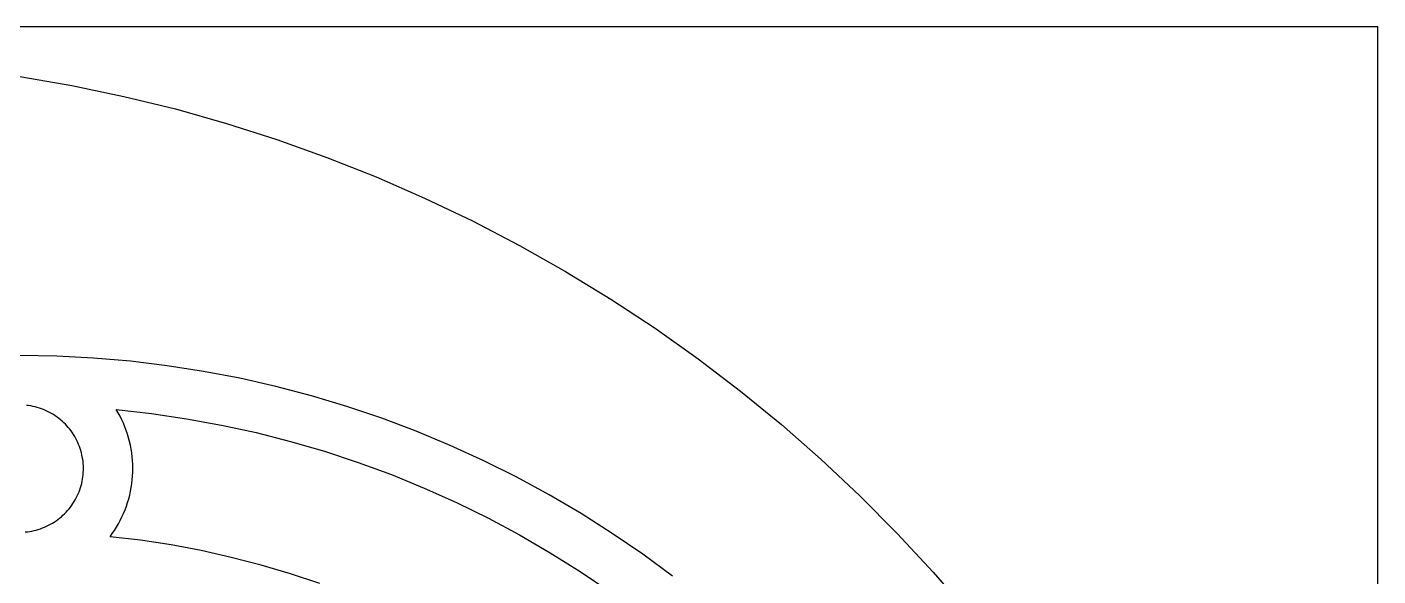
# Model space of a CAD drawing. Header units: millimetres. Extents: x 4241 to 4790, y 640 to 1600.
# Drawn here: x 4516.7 to 4789.8, y 1489.2 to 1600.3 of the extents above; entities that cross this region are included whole.
import ezdxf

# ---------------------------------------------------------------- set-up
doc = ezdxf.new("R2010")
doc.units = ezdxf.units.MM
doc.layers.add('Layer 05', color=12, linetype='Continuous', true_color=0xde0000)

msp = doc.modelspace()

# ---------------------------------------------------------------- linework, layer by layer
at = {"layer": 'Layer 05'}
msp.add_lwpolyline([(4240.62, 1077.15), (4789.85, 1077.15), (4789.85, 1600.32), (4240.62, 1600.32)], close=True, dxfattribs=at)
for points in [[(4515.24, 1590.32), (4525.79, 1588.48), (4536.28, 1586.28), (4546.69, 1583.73), (4557, 1580.82), (4567.21, 1577.55), (4577.3, 1573.94), (4587.26, 1569.99), (4597.08, 1565.7), (4606.75, 1561.07), (4616.25, 1556.12), (4625.58, 1550.84), (4634.72, 1545.25), (4643.67, 1539.35), (4652.41, 1533.15), (4660.93, 1526.64), (4669.22, 1519.86), (4677.28, 1512.79), (4685.09, 1505.45), (4692.64, 1497.85), (4699.93, 1489.99), (4706.94, 1481.89)], [(4647.2, 1489.2), (4641.19, 1493.62), (4635.03, 1497.84), (4628.74, 1501.85), (4622.3, 1505.63), (4615.75, 1509.2), (4609.07, 1512.53), (4602.28, 1515.64), (4595.39, 1518.51), (4588.41, 1521.14), (4581.34, 1523.53), (4574.19, 1525.67), (4566.98, 1527.57), (4559.7, 1529.23), (4552.37, 1530.63), (4545, 1531.77), (4537.59, 1532.67), (4530.15, 1533.31), (4522.7, 1533.69), (4515.24, 1533.82)], [(4516.35, 1498.15), (4516.79, 1498.19), (4517.24, 1498.25), (4517.68, 1498.33), (4518.11, 1498.42), (4518.55, 1498.53), (4518.98, 1498.65), (4519.4, 1498.79), (4519.82, 1498.94), (4520.23, 1499.11), (4520.64, 1499.29), (4521.04, 1499.48), (4521.44, 1499.69), (4521.83, 1499.91), (4522.21, 1500.15), (4522.58, 1500.4), (4522.94, 1500.66), (4523.29, 1500.93), (4523.64, 1501.22), (4523.97, 1501.52), (4524.29, 1501.83), (4524.6, 1502.14), (4524.9, 1502.48), (4525.19, 1502.82), (4525.47, 1503.17), (4525.73, 1503.53), (4525.98, 1503.89), (4526.22, 1504.27), (4526.45, 1504.66), (4526.66, 1505.05), (4526.86, 1505.45), (4527.04, 1505.86), (4527.21, 1506.27), (4527.37, 1506.69), (4527.51, 1507.11), (4527.63, 1507.54), (4527.75, 1507.97), (4527.84, 1508.41), (4527.92, 1508.85), (4527.99, 1509.29), (4528.04, 1509.73), (4528.07, 1510.18), (4528.09, 1510.62), (4528.1, 1511.07), (4528.09, 1511.52), (4528.06, 1511.96), (4528.02, 1512.41), (4527.96, 1512.85), (4527.88, 1513.29), (4527.8, 1513.73), (4527.69, 1514.16), (4527.57, 1514.59), (4527.44, 1515.02), (4527.29, 1515.44), (4527.13, 1515.86), (4526.95, 1516.26), (4526.76, 1516.67), (4526.56, 1517.06), (4526.34, 1517.45), (4526.1, 1517.84), (4525.86, 1518.21), (4525.6, 1518.57), (4525.33, 1518.93), (4525.05, 1519.27), (4524.75, 1519.61), (4524.45, 1519.93), (4524.13, 1520.25), (4523.8, 1520.55), (4523.46, 1520.84), (4523.12, 1521.12), (4522.76, 1521.39), (4522.39, 1521.65), (4522.02, 1521.89), (4521.63, 1522.12), (4521.24, 1522.33), (4520.84, 1522.53), (4520.44, 1522.72), (4520.03, 1522.89), (4519.61, 1523.05), (4519.19, 1523.2), (4518.76, 1523.33), (4518.33, 1523.44), (4517.9, 1523.54), (4517.46, 1523.63), (4517.02, 1523.7), (4516.57, 1523.75)], [(4533.48, 1497.18), (4533.94, 1497.81), (4534.38, 1498.46), (4534.79, 1499.12), (4535.19, 1499.8), (4535.56, 1500.48), (4535.9, 1501.18), (4536.22, 1501.9), (4536.52, 1502.62), (4536.79, 1503.35), (4537.04, 1504.09), (4537.26, 1504.84), (4537.46, 1505.6), (4537.63, 1506.36), (4537.77, 1507.13), (4537.89, 1507.9), (4537.98, 1508.68), (4538.05, 1509.46), (4538.09, 1510.24), (4538.1, 1511.02), (4538.08, 1511.8), (4538.04, 1512.58), (4537.97, 1513.36), (4537.88, 1514.14), (4537.75, 1514.91), (4537.61, 1515.68), (4537.43, 1516.44), (4537.23, 1517.19), (4537, 1517.94), (4536.75, 1518.68), (4536.48, 1519.41), (4536.18, 1520.13), (4535.85, 1520.84), (4535.5, 1521.54), (4535.13, 1522.23), (4534.73, 1522.9)], [(4534.73, 1522.9), (4541.85, 1522.11), (4548.95, 1521.06), (4556, 1519.78), (4563, 1518.25), (4569.95, 1516.47), (4576.83, 1514.46), (4583.64, 1512.22), (4590.37, 1509.74), (4597.01, 1507.02), (4603.54, 1504.08), (4609.98, 1500.92), (4616.3, 1497.54), (4622.5, 1493.94), (4628.57, 1490.12), (4634.51, 1486.1)], [(4575.88, 1487.68), (4569.98, 1489.66), (4564.01, 1491.43), (4557.99, 1493), (4551.92, 1494.36), (4545.81, 1495.51), (4539.66, 1496.45), (4533.48, 1497.18)]]:
    msp.add_lwpolyline(points, dxfattribs=at)

doc.saveas('drawing.dxf')
